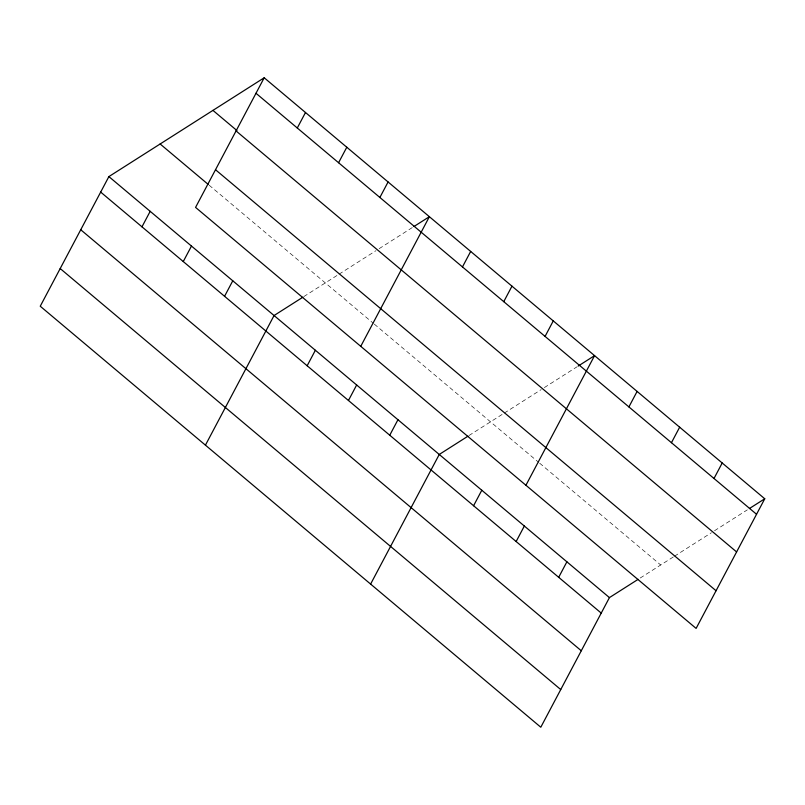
<?xml version="1.0" encoding="UTF-8"?>
<svg xmlns="http://www.w3.org/2000/svg" width="805" height="805" viewBox="0 0 805 805"><rect width="100%" height="100%" fill="white"/><g stroke="black" fill="none" stroke-linecap="round" stroke-linejoin="round"><path stroke-width="0.6" stroke-dasharray="4.03 3.02" d="M303.797 296.612L337.989 274.847M339.046 274.183L376.016 250.657M379.155 248.665L412.975 227.141M468.973 435.545L503.175 413.78M504.232 413.116L541.202 389.59M544.331 387.597L577.135 366.728M640.186 578.04L673.362 556.929M674.419 556.255L711.389 532.739M714.518 530.737L747.322 509.867M209.119 185.18L373.339 323.298M374.295 324.113L538.726 462.402M539.672 463.197L660.694 564.989"/><path stroke-width="1.21" d="M264.201 77.773L195.565 207.398L696.114 628.403L764.75 498.778L264.201 77.773L108.886 176.597L40.25 306.222L540.799 727.227L609.435 597.602L638.134 579.338M141.972 226.829L150.183 211.333M183.268 261.555L191.479 246.058M297.287 127.995L305.498 112.499M224.565 296.29L232.776 280.794M338.583 162.731L346.794 147.234M205.436 445.155L274.062 315.53L302.771 297.266M379.88 197.467L388.08 181.97M307.158 365.762L315.359 350.266M360.751 346.331L429.377 216.706L414.001 226.487M348.454 400.488L356.655 384.991M462.473 266.928L470.673 251.432M389.751 435.223L397.952 419.727M503.769 301.664L511.97 286.167M370.612 584.088L439.248 454.463L467.947 436.199M545.066 336.399L553.266 320.903M473.592 505.741L481.793 490.245M525.927 485.264L594.563 355.639L578.161 366.074M516.136 541.524L524.347 526.027M628.906 406.917L637.107 391.421M558.68 577.316L566.891 561.82M671.451 442.7L679.651 427.203M713.995 478.492L722.206 462.996M749.375 508.559L764.75 498.778M255.99 93.269L756.549 514.274M212.943 110.386L236.952 130.571M236.056 130.933L736.605 551.938M215.509 169.734L716.058 590.739M160.135 143.984L208.153 184.365M108.886 176.597L609.435 597.602M100.675 192.093L601.234 613.098M80.742 229.757L581.29 650.762M60.194 268.558L560.743 689.563"/></g></svg>
